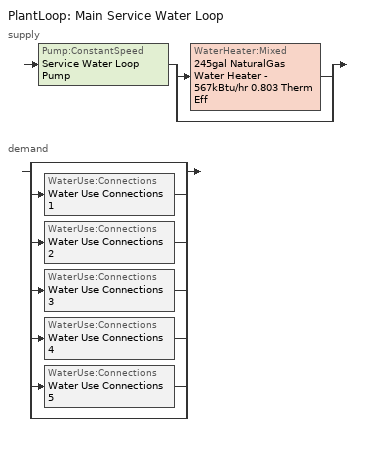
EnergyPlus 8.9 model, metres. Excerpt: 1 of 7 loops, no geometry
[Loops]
PlantLoop 'Main Service Water Loop'
 supply: Pump:ConstantSpeed 'Service Water Loop Pump' > split
  | WaterHeater:Mixed '245gal NaturalGas Water Heater - 567kBtu/hr 0.803 Therm Eff'
  | bypass
 demand: split
  | bypass
  | WaterUse:Connections 'Water Use Connections 1'
  | WaterUse:Connections 'Water Use Connections 2'
  | WaterUse:Connections 'Water Use Connections 3'
  | WaterUse:Connections 'Water Use Connections 4'
  | WaterUse:Connections 'Water Use Connections 5'
  | bypass
[PlantLoop]
Main Service Water Loop: Fluid Type=Water; Plant Equipment Operation Scheme=Main Service Water Loop Operation Schemes; Maximum Loop Temperature {C}=60; Minimum Loop Temperature {C}=10; Maximum Loop Flow Rate {m3/s}=Autosize; Minimum Loop Flow Rate {m3/s}=0; Plant Loop Volume {m3}=Autocalculate; Load Distribution Scheme=Optimal; Plant Loop Demand Calculation Scheme=SingleSetpoint
[Sizing:Plant]
Main Service Water Loop: Loop Type=Heating; Design Loop Exit Temperature {C}=60; Loop Design Temperature Difference {deltaC}=5; Sizing Option=NonCoincident; Zone Timesteps in Averaging Window=1; Coincident Sizing Factor Mode=None
[PlantEquipmentOperationSchemes]
Main Service Water Loop Operation Schemes: Control Scheme Object Type 1=PlantEquipmentOperation:HeatingLoad; Control Scheme Name 1=Main Service Water Loop Heating Operation Scheme; Control Scheme Schedule Name 1=Always On Discrete
[PlantEquipmentOperation:HeatingLoad]
Main Service Water Loop Heating Operation Scheme: Load Range Lower Limit 1 {W}=0; Load Range Upper Limit 1 {W}=1000000000; Range Equipment List Name 1=Main Service Water Loop Heating Equipment List
[PlantEquipmentList]
Main Service Water Loop Heating Equipment List: WaterHeater:Mixed, 245gal NaturalGas Water Heater - 567kBtu/hr 0.803 Therm Eff
[Pump:ConstantSpeed]
Service Water Loop Pump: Design Flow Rate {m3/s}=Autosize; Design Pump Head {Pa}=68936.9; Design Power Consumption {W}=Autosize; Motor Efficiency=0.7; Fraction of Motor Inefficiencies to Fluid Stream=0; Pump Control Type=Intermittent; Design Power Sizing Method=PowerPerFlowPerPressure; Design Electric Power per Unit Flow Rate {W/(m3/s)}=348701.1; Design Shaft Power per Unit Flow Rate per Unit Head=1.28205
[WaterHeater:Mixed]
245gal NaturalGas Water Heater - 567kBtu/hr 0.803 Therm Eff: Tank Volume {m3}=0.928143; Setpoint Temperature Schedule=Service Water Loop Temp - 140F; Deadband Temperature Difference {deltaC}=2; Maximum Temperature Limit {C}=82.2222; Heater Control Type=Cycle; Heater Maximum Capacity {W}=166121; Heater Ignition Minimum Flow Rate {m3/s}=0; Heater Ignition Delay {s}=0; Heater Fuel Type=NaturalGas; Heater Thermal Efficiency=0.803431; Part Load Factor Curve=SWH-EFFFPLR-NECB2011; Off Cycle Parasitic Fuel Consumption Rate {W}=20; Off Cycle Parasitic Fuel Type=NaturalGas; Off Cycle Parasitic Heat Fraction to Tank=0.8; On Cycle Parasitic Fuel Consumption Rate {W}=0; On Cycle Parasitic Fuel Type=NaturalGas; On Cycle Parasitic Heat Fraction to Tank=0; Ambient Temperature Indicator=Schedule; Ambient Temperature Schedule=Water Heater Ambient Temp Schedule - 70F; Off Cycle Loss Coefficient to Ambient Temperature {W/K}=14.6561; Off Cycle Loss Fraction to Zone=1; On Cycle Loss Coefficient to Ambient Temperature {W/K}=14.6561; On Cycle Loss Fraction to Zone=1; Use Side Effectiveness=1; Source Side Effectiveness=1; Use Side Design Flow Rate {m3/s}=Autosize; Source Side Design Flow Rate {m3/s}=Autosize; Indirect Water Heating Recovery Time {hr}=1.5; Source Side Flow Control Mode=IndirectHeatPrimarySetpoint
[SetpointManager:Scheduled]
Service hot water setpoint manager: Control Variable=Temperature; Schedule=Service Water Loop Temp - 140F
[WaterUse:Connections]
Name | Water Use Equipment Name 1
Water Use Connections 1 | Penitentiary - audience-space function Service Water Use 1.27gal/min
Water Use Connections 2 | Penitentiary - classroom-space function Service Water Use 1.39gal/min
Water Use Connections 3 | Penitentiary - dining-space function Service Water Use 1.91gal/min
Water Use Connections 4 | Post office sorting-space function Service Water Use 0.72gal/min
Water Use Connections 5 | Religious - audience-space function Service Water Use 0.48gal/min
[WaterUse:Equipment]
Name | Peak Flow Rate {m3/s} | Flow Rate Fraction Schedule | Target Temperature Schedule | Zone | Sensible Fraction Schedule | Latent Fraction Schedule
Penitentiary - audience-space function Service Water Use 1.27gal/min | 8.034e-05 | NECB-C-Service Water Heating | Schedule Ruleset 5 | ALL_ST=Penitentiary - audience_FL=Story 1_SCH=C | Schedule Ruleset 3 | Schedule Ruleset 4
Penitentiary - classroom-space function Service Water Use 1.39gal/min | 8.74523e-05 | NECB-D-Service Water Heating | Schedule Ruleset 8 | ALL_ST=Penitentiary - classroom_FL=Story 1_SCH=D | Schedule Ruleset 6 | Schedule Ruleset 7
Penitentiary - dining-space function Service Water Use 1.91gal/min | 0.000120805 | NECB-B-Service Water Heating | Schedule Ruleset 11 | ALL_ST=Penitentiary - dining_FL=Story 1_SCH=B | Schedule Ruleset 9 | Schedule Ruleset 10
Post office sorting-space function Service Water Use 0.72gal/min | 4.53877e-05 | NECB-A-Service Water Heating | Schedule Ruleset 14 | ALL_ST=Post office sorting_FL=Story 1_SCH=A | Schedule Ruleset 12 | Schedule Ruleset 13
Religious - audience-space function Service Water Use 0.48gal/min | 3.01275e-05 | NECB-I-Service Water Heating | Schedule Ruleset 17 | ALL_ST=Religious - audience_FL=Story 1_SCH=I | Schedule Ruleset 15 | Schedule Ruleset 16
[Schedule:Day:Interval]
NECB-A-Service Water Heating Default; NECB-A-Service Water Heating Default|Wkdy Day: No, 07:00, 0.05, 08:00, 0.1, 10:00, 0.5, 16:00, 0.9, 17:00, 0.7, 18:00, 0.5, 19:00, 0.3, 22:00, 0.2, 24:00, 0.05
NECB-A-Service Water Heating Sat Day; NECB-A-Service Water Heating Sun|Hol Day; NECB-D-Service Water Heating Sat Day; NECB-D-Service Water Heating Sun|Hol Day; Schedule Day 12; Schedule Day 15; Schedule Day 18; Schedule Day 6; Schedule Day 9: No, 24:00, 0.05
NECB-B-Service Water Heating Default; NECB-B-Service Water Heating Default|Wkdy Day: No, 01:00, 0.6, 02:00, 0.5, 09:00, 0.05, 11:00, 0.7, 12:00, 0.4, 13:00, 0.5, 15:00, 0.6, 16:00, 0.4, 18:00, 0.3, 19:00, 0.4, 20:00, 0.5, 22:00, 0.8, 24:00, 0.9
NECB-B-Service Water Heating Sat Day: No, 01:00, 0.7, 02:00, 0.6, 09:00, 0.05, 11:00, 0.7, 12:00, 0.4, 13:00, 0.5, 15:00, 0.6, 16:00, 0.4, 18:00, 0.3, 19:00, 0.4, 20:00, 0.5, 22:00, 0.8, 24:00, 0.9
NECB-B-Service Water Heating Sun|Hol Day: No, 01:00, 0.5, 02:00, 0.6, 09:00, 0.05, 11:00, 0.7, 12:00, 0.4, 13:00, 0.5, 15:00, 0.6, 16:00, 0.4, 18:00, 0.3, 19:00, 0.4, 20:00, 0.5, 22:00, 0.8, 24:00, 0.5
NECB-C-Service Water Heating Default; NECB-C-Service Water Heating Default|Wkdy Day: No, 08:00, 0.05, 09:00, 0.1, 10:00, 0.2, 11:00, 0.3, 12:00, 0.4, 16:00, 0.8, 17:00, 0.6, 18:00, 0.4, 19:00, 0.3, 21:00, 0.2, 24:00, 0.05
NECB-C-Service Water Heating Sat Day: No, 08:00, 0.05, 09:00, 0.1, 10:00, 0.2, 11:00, 0.3, 12:00, 0.5, 16:00, 0.9, 17:00, 0.7, 18:00, 0.5, 19:00, 0.3, 21:00, 0.2, 24:00, 0.05
NECB-C-Service Water Heating Sun|Hol Day: No, 10:00, 0.05, 11:00, 0.1, 12:00, 0.2, 13:00, 0.4, 15:00, 0.8, 16:00, 0.6, 17:00, 0.4, 18:00, 0.3, 19:00, 0.2, 24:00, 0.05
NECB-D-Service Water Heating Default; NECB-D-Service Water Heating Default|Wkdy Day: No, 08:00, 0.05, 10:00, 0.5, 16:00, 0.9, 17:00, 0.7, 18:00, 0.3, 21:00, 0.5, 22:00, 0.3, 24:00, 0.05
NECB-I-Service Water Heating Default; NECB-I-Service Water Heating Default|Wkdy Day: No, 01:00, 0.2, 15:00, 0.05, 18:00, 0.2, 19:00, 0.4, 22:00, 0.9, 23:00, 0.8, 24:00, 0.6
NECB-I-Service Water Heating Sat Day: No, 01:00, 0.2, 10:00, 0.05, 13:00, 0.2, 14:00, 0.4, 15:00, 0.8, 16:00, 0.9, 17:00, 0.8, 18:00, 0.6, 20:00, 0.4, 22:00, 0.9, 23:00, 0.8, 24:00, 0.6
NECB-I-Service Water Heating Sun|Hol Day: No, 07:00, 0.05, 08:00, 0.1, 09:00, 0.2, 11:00, 0.4, 12:00, 0.2, 13:00, 0.1, 24:00, 0.05
Schedule Day 10; Schedule Day 13; Schedule Day 16; Schedule Day 19; Schedule Day 7; Service Water Loop Temp - 140F Default: No, 24:00, 60
Schedule Day 11; Schedule Day 14; Schedule Day 17; Schedule Day 5; Schedule Day 8: No, 24:00, 0.2
Water Heater Ambient Temp Schedule - 70F Default: No, 24:00, 21.1111
[Schedule:Week:Daily]
NECB-A-Service Water Heating Week Rule - Jan1-Dec31: NECB-A-Service Water Heating Sun|Hol Day, NECB-A-Service Water Heating Default|Wkdy Day, NECB-A-Service Water Heating Default|Wkdy Day, NECB-A-Service Water Heating Default|Wkdy Day, NECB-A-Service Water Heating Default|Wkdy Day, NECB-A-Service Water Heating Default|Wkdy Day, NECB-A-Service Water Heating Sat Day, NECB-A-Service Water Heating Default, NECB-A-Service Water Heating Default, NECB-A-Service Water Heating Default, NECB-A-Service Water Heating Default, NECB-A-Service Water Heating Default
NECB-B-Service Water Heating Week Rule - Jan1-Dec31: NECB-B-Service Water Heating Sun|Hol Day, NECB-B-Service Water Heating Default|Wkdy Day, NECB-B-Service Water Heating Default|Wkdy Day, NECB-B-Service Water Heating Default|Wkdy Day, NECB-B-Service Water Heating Default|Wkdy Day, NECB-B-Service Water Heating Default|Wkdy Day, NECB-B-Service Water Heating Sat Day, NECB-B-Service Water Heating Default, NECB-B-Service Water Heating Default, NECB-B-Service Water Heating Default, NECB-B-Service Water Heating Default, NECB-B-Service Water Heating Default
NECB-C-Service Water Heating Week Rule - Jan1-Dec31: NECB-C-Service Water Heating Sun|Hol Day, NECB-C-Service Water Heating Default|Wkdy Day, NECB-C-Service Water Heating Default|Wkdy Day, NECB-C-Service Water Heating Default|Wkdy Day, NECB-C-Service Water Heating Default|Wkdy Day, NECB-C-Service Water Heating Default|Wkdy Day, NECB-C-Service Water Heating Sat Day, NECB-C-Service Water Heating Default, NECB-C-Service Water Heating Default, NECB-C-Service Water Heating Default, NECB-C-Service Water Heating Default, NECB-C-Service Water Heating Default
NECB-D-Service Water Heating Week Rule - Jan1-Dec31: NECB-D-Service Water Heating Sun|Hol Day, NECB-D-Service Water Heating Default|Wkdy Day, NECB-D-Service Water Heating Default|Wkdy Day, NECB-D-Service Water Heating Default|Wkdy Day, NECB-D-Service Water Heating Default|Wkdy Day, NECB-D-Service Water Heating Default|Wkdy Day, NECB-D-Service Water Heating Sat Day, NECB-D-Service Water Heating Default, NECB-D-Service Water Heating Default, NECB-D-Service Water Heating Default, NECB-D-Service Water Heating Default, NECB-D-Service Water Heating Default
NECB-I-Service Water Heating Week Rule - Jan1-Dec31: NECB-I-Service Water Heating Sun|Hol Day, NECB-I-Service Water Heating Default|Wkdy Day, NECB-I-Service Water Heating Default|Wkdy Day, NECB-I-Service Water Heating Default|Wkdy Day, NECB-I-Service Water Heating Default|Wkdy Day, NECB-I-Service Water Heating Default|Wkdy Day, NECB-I-Service Water Heating Sat Day, NECB-I-Service Water Heating Default, NECB-I-Service Water Heating Default, NECB-I-Service Water Heating Default, NECB-I-Service Water Heating Default, NECB-I-Service Water Heating Default
Schedule Ruleset 10 Week Rule - Jan1-Dec31: Schedule Day 12, Schedule Day 12, Schedule Day 12, Schedule Day 12, Schedule Day 12, Schedule Day 12, Schedule Day 12, Schedule Day 12, Schedule Day 12, Schedule Day 12, Schedule Day 12, Schedule Day 12
Schedule Ruleset 11 Week Rule - Jan1-Dec31: Schedule Day 13, Schedule Day 13, Schedule Day 13, Schedule Day 13, Schedule Day 13, Schedule Day 13, Schedule Day 13, Schedule Day 13, Schedule Day 13, Schedule Day 13, Schedule Day 13, Schedule Day 13
Schedule Ruleset 12 Week Rule - Jan1-Dec31: Schedule Day 14, Schedule Day 14, Schedule Day 14, Schedule Day 14, Schedule Day 14, Schedule Day 14, Schedule Day 14, Schedule Day 14, Schedule Day 14, Schedule Day 14, Schedule Day 14, Schedule Day 14
Schedule Ruleset 13 Week Rule - Jan1-Dec31: Schedule Day 15, Schedule Day 15, Schedule Day 15, Schedule Day 15, Schedule Day 15, Schedule Day 15, Schedule Day 15, Schedule Day 15, Schedule Day 15, Schedule Day 15, Schedule Day 15, Schedule Day 15
Schedule Ruleset 14 Week Rule - Jan1-Dec31: Schedule Day 16, Schedule Day 16, Schedule Day 16, Schedule Day 16, Schedule Day 16, Schedule Day 16, Schedule Day 16, Schedule Day 16, Schedule Day 16, Schedule Day 16, Schedule Day 16, Schedule Day 16
Schedule Ruleset 15 Week Rule - Jan1-Dec31: Schedule Day 17, Schedule Day 17, Schedule Day 17, Schedule Day 17, Schedule Day 17, Schedule Day 17, Schedule Day 17, Schedule Day 17, Schedule Day 17, Schedule Day 17, Schedule Day 17, Schedule Day 17
Schedule Ruleset 16 Week Rule - Jan1-Dec31: Schedule Day 18, Schedule Day 18, Schedule Day 18, Schedule Day 18, Schedule Day 18, Schedule Day 18, Schedule Day 18, Schedule Day 18, Schedule Day 18, Schedule Day 18, Schedule Day 18, Schedule Day 18
Schedule Ruleset 17 Week Rule - Jan1-Dec31: Schedule Day 19, Schedule Day 19, Schedule Day 19, Schedule Day 19, Schedule Day 19, Schedule Day 19, Schedule Day 19, Schedule Day 19, Schedule Day 19, Schedule Day 19, Schedule Day 19, Schedule Day 19
Schedule Ruleset 3 Week Rule - Jan1-Dec31: Schedule Day 5, Schedule Day 5, Schedule Day 5, Schedule Day 5, Schedule Day 5, Schedule Day 5, Schedule Day 5, Schedule Day 5, Schedule Day 5, Schedule Day 5, Schedule Day 5, Schedule Day 5
Schedule Ruleset 4 Week Rule - Jan1-Dec31: Schedule Day 6, Schedule Day 6, Schedule Day 6, Schedule Day 6, Schedule Day 6, Schedule Day 6, Schedule Day 6, Schedule Day 6, Schedule Day 6, Schedule Day 6, Schedule Day 6, Schedule Day 6
Schedule Ruleset 5 Week Rule - Jan1-Dec31: Schedule Day 7, Schedule Day 7, Schedule Day 7, Schedule Day 7, Schedule Day 7, Schedule Day 7, Schedule Day 7, Schedule Day 7, Schedule Day 7, Schedule Day 7, Schedule Day 7, Schedule Day 7
Schedule Ruleset 6 Week Rule - Jan1-Dec31: Schedule Day 8, Schedule Day 8, Schedule Day 8, Schedule Day 8, Schedule Day 8, Schedule Day 8, Schedule Day 8, Schedule Day 8, Schedule Day 8, Schedule Day 8, Schedule Day 8, Schedule Day 8
Schedule Ruleset 7 Week Rule - Jan1-Dec31: Schedule Day 9, Schedule Day 9, Schedule Day 9, Schedule Day 9, Schedule Day 9, Schedule Day 9, Schedule Day 9, Schedule Day 9, Schedule Day 9, Schedule Day 9, Schedule Day 9, Schedule Day 9
Schedule Ruleset 8 Week Rule - Jan1-Dec31: Schedule Day 10, Schedule Day 10, Schedule Day 10, Schedule Day 10, Schedule Day 10, Schedule Day 10, Schedule Day 10, Schedule Day 10, Schedule Day 10, Schedule Day 10, Schedule Day 10, Schedule Day 10
Schedule Ruleset 9 Week Rule - Jan1-Dec31: Schedule Day 11, Schedule Day 11, Schedule Day 11, Schedule Day 11, Schedule Day 11, Schedule Day 11, Schedule Day 11, Schedule Day 11, Schedule Day 11, Schedule Day 11, Schedule Day 11, Schedule Day 11
Service Water Loop Temp - 140F Week Rule - Jan1-Dec31: Service Water Loop Temp - 140F Default, Service Water Loop Temp - 140F Default, Service Water Loop Temp - 140F Default, Service Water Loop Temp - 140F Default, Service Water Loop Temp - 140F Default, Service Water Loop Temp - 140F Default, Service Water Loop Temp - 140F Default, Service Water Loop Temp - 140F Default, Service Water Loop Temp - 140F Default, Service Water Loop Temp - 140F Default, Service Water Loop Temp - 140F Default, Service Water Loop Temp - 140F Default
Water Heater Ambient Temp Schedule - 70F Week Rule - Jan1-Dec31: Water Heater Ambient Temp Schedule - 70F Default, Water Heater Ambient Temp Schedule - 70F Default, Water Heater Ambient Temp Schedule - 70F Default, Water Heater Ambient Temp Schedule - 70F Default, Water Heater Ambient Temp Schedule - 70F Default, Water Heater Ambient Temp Schedule - 70F Default, Water Heater Ambient Temp Schedule - 70F Default, Water Heater Ambient Temp Schedule - 70F Default, Water Heater Ambient Temp Schedule - 70F Default, Water Heater Ambient Temp Schedule - 70F Default, Water Heater Ambient Temp Schedule - 70F Default, Water Heater Ambient Temp Schedule - 70F Default
[Schedule:Year]
NECB-A-Service Water Heating: NECB-A-Service Water Heating Week Rule - Jan1-Dec31, 1, 1, 12, 31
NECB-B-Service Water Heating: NECB-B-Service Water Heating Week Rule - Jan1-Dec31, 1, 1, 12, 31
NECB-C-Service Water Heating: NECB-C-Service Water Heating Week Rule - Jan1-Dec31, 1, 1, 12, 31
NECB-D-Service Water Heating: NECB-D-Service Water Heating Week Rule - Jan1-Dec31, 1, 1, 12, 31
NECB-I-Service Water Heating: NECB-I-Service Water Heating Week Rule - Jan1-Dec31, 1, 1, 12, 31
Schedule Ruleset 10: Schedule Ruleset 10 Week Rule - Jan1-Dec31, 1, 1, 12, 31
Schedule Ruleset 11: Schedule Ruleset 11 Week Rule - Jan1-Dec31, 1, 1, 12, 31
Schedule Ruleset 12: Schedule Ruleset 12 Week Rule - Jan1-Dec31, 1, 1, 12, 31
Schedule Ruleset 13: Schedule Ruleset 13 Week Rule - Jan1-Dec31, 1, 1, 12, 31
Schedule Ruleset 14: Schedule Ruleset 14 Week Rule - Jan1-Dec31, 1, 1, 12, 31
Schedule Ruleset 15: Schedule Ruleset 15 Week Rule - Jan1-Dec31, 1, 1, 12, 31
Schedule Ruleset 16: Schedule Ruleset 16 Week Rule - Jan1-Dec31, 1, 1, 12, 31
Schedule Ruleset 17: Schedule Ruleset 17 Week Rule - Jan1-Dec31, 1, 1, 12, 31
Schedule Ruleset 3: Schedule Ruleset 3 Week Rule - Jan1-Dec31, 1, 1, 12, 31
Schedule Ruleset 4: Schedule Ruleset 4 Week Rule - Jan1-Dec31, 1, 1, 12, 31
Schedule Ruleset 5: Schedule Ruleset 5 Week Rule - Jan1-Dec31, 1, 1, 12, 31
Schedule Ruleset 6: Schedule Ruleset 6 Week Rule - Jan1-Dec31, 1, 1, 12, 31
Schedule Ruleset 7: Schedule Ruleset 7 Week Rule - Jan1-Dec31, 1, 1, 12, 31
Schedule Ruleset 8: Schedule Ruleset 8 Week Rule - Jan1-Dec31, 1, 1, 12, 31
Schedule Ruleset 9: Schedule Ruleset 9 Week Rule - Jan1-Dec31, 1, 1, 12, 31
Service Water Loop Temp - 140F: Service Water Loop Temp - 140F Week Rule - Jan1-Dec31, 1, 1, 12, 31
Water Heater Ambient Temp Schedule - 70F: Water Heater Ambient Temp Schedule - 70F Week Rule - Jan1-Dec31, 1, 1, 12, 31
[Schedule:Constant]
Always On Discrete: Hourly Value=1
[Curve:Cubic]
SWH-EFFFPLR-NECB2011: Coefficient1 Constant=0.7576; Coefficient2 x=1.0071; Coefficient3 x**2=-1.4443; Coefficient4 x**3=0.6844; Minimum Value of x {BasedOnField A2}=0; Maximum Value of x {BasedOnField A2}=1
